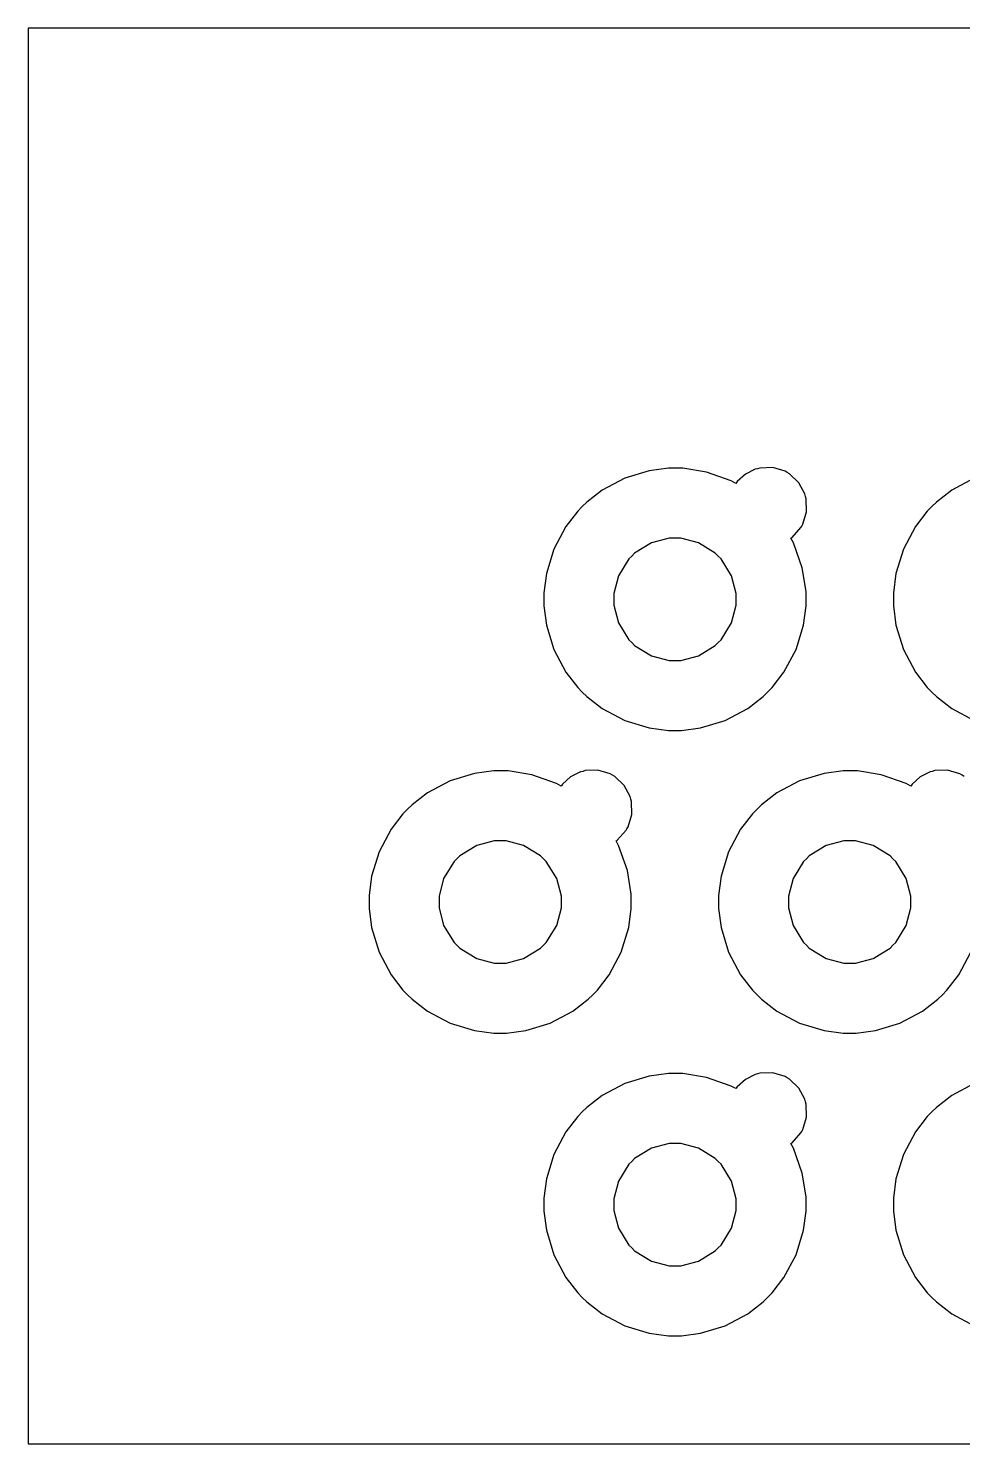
# Model space of a CAD drawing. Extents: x -27 to 273, y -31 to 50.
# Drawn here: x -27 to 26.5, y -31 to 50 of the extents above; entities that cross this region are included whole.
import ezdxf

# ---------------------------------------------------------------- set-up
doc = ezdxf.new("R2010")
doc.units = 0
doc.layers.get('0').update_dxf_attribs({"linetype": 'CONTINUOUS'})

msp = doc.modelspace()

# ---------------------------------------------------------------- linework, layer by layer
at = {"color": 0}
for p, q in [((29.2489, 49.9992), (-26.9999, 49.9992)), ((-26.9999, 49.9992), (-26.9999, 29.7505)), ((-26.9999, 29.7505), (-26.9999, -15.8116)), ((8.52869, 24.6751), (7.12858, 24.2493)), ((9.63249, 24.8199), (8.52869, 24.6751)), ((10.0004, 24.8199), (9.63249, 24.8199)), ((10.451, 24.8199), (10.0004, 24.8199)), ((11.8056, 24.6007), (10.451, 24.8199)), ((13.225, 24.0991), (11.8056, 24.6007)), ((14.0325, 24.4822), (13.5668, 24.0619)), ((14.5976, 24.7647), (14.0325, 24.4822)), ((14.7216, 24.7978), (14.5976, 24.7647)), ((14.8649, 24.8364), (14.7216, 24.7978)), ((15.5966, 24.8557), (14.8649, 24.8364)), ((16.2994, 24.6476), (15.5966, 24.8557)), ((16.429, 24.5718), (16.2994, 24.6476)), ((16.5571, 24.4974), (16.429, 24.5718)), ((17.0877, 23.9944), (16.5571, 24.4974)), ((5.83875, 23.5617), (4.95543, 22.8851)), ((7.12858, 24.2493), (5.83875, 23.5617)), ((13.4924, 23.9586), (13.225, 24.0991)), ((13.5668, 24.0619), (13.4924, 23.9586)), ((17.4377, 23.3509), (17.0877, 23.9944)), ((25.8382, 23.5617), (24.9563, 22.8851)), ((27.1294, 24.2493), (25.8382, 23.5617)), ((4.95543, 22.8851), (4.69635, 22.6246)), ((17.4763, 23.2062), (17.4377, 23.3509)), ((17.5149, 23.0628), (17.4763, 23.2062)), ((17.5328, 22.3311), (17.5149, 23.0628)), ((24.9563, 22.8851), (24.6972, 22.6246)), ((4.4359, 22.3655), (3.75931, 21.4822)), ((4.69635, 22.6246), (4.4359, 22.3655)), ((17.3261, 21.6283), (17.5328, 22.3311)), ((24.4367, 22.3655), (23.7601, 21.4822)), ((24.6972, 22.6246), (24.4367, 22.3655)), ((3.75931, 21.4822), (3.07027, 20.191)), ((16.6991, 20.858), (17.2117, 21.4313)), ((17.2117, 21.4313), (17.2516, 21.4988)), ((17.2516, 21.4988), (17.3261, 21.6283)), ((23.7601, 21.4822), (23.0711, 20.191)), ((8.6596, 20.5548), (7.68946, 19.9595)), ((9.66417, 20.8208), (8.6596, 20.5548)), ((10.0004, 20.8208), (9.66417, 20.8208)), ((10.3339, 20.8208), (10.0004, 20.8208)), ((11.3385, 20.5548), (10.3339, 20.8208)), ((12.31, 19.9595), (11.3385, 20.5548)), ((16.6371, 20.8125), (16.6991, 20.858)), ((16.7776, 20.5466), (16.6371, 20.8125)), ((17.2792, 19.1272), (16.7776, 20.5466)), ((3.07027, 20.191), (2.64445, 18.7909)), ((7.36011, 19.6315), (6.76617, 18.6614)), ((7.52546, 19.7955), (7.36011, 19.6315)), ((7.68946, 19.9595), (7.52546, 19.7955)), ((12.4754, 19.7955), (12.31, 19.9595)), ((12.6394, 19.6315), (12.4754, 19.7955)), ((13.2333, 18.6614), (12.6394, 19.6315)), ((23.0711, 20.191), (22.6453, 18.7909)), ((2.64445, 18.7909), (2.49976, 17.6885)), ((6.76617, 18.6614), (6.50021, 17.6568)), ((13.5006, 17.6568), (13.2333, 18.6614)), ((17.4997, 17.7726), (17.2792, 19.1272)), ((22.6453, 18.7909), (22.5006, 17.6885)), ((2.49976, 17.6885), (2.49976, 17.3206)), ((2.49976, 17.3206), (2.49976, 16.954)), ((6.50021, 17.6568), (6.50021, 17.3206)), ((6.50021, 17.3206), (6.50021, 16.9857)), ((13.5006, 17.3206), (13.5006, 17.6568)), ((13.5006, 16.9857), (13.5006, 17.3206)), ((17.4997, 17.3206), (17.4997, 17.7726)), ((17.4997, 16.954), (17.4997, 17.3206)), ((22.5006, 17.6885), (22.5006, 17.3206)), ((22.5006, 17.3206), (22.5006, 16.954)), ((2.49976, 16.954), (2.64445, 15.8516)), ((6.50021, 16.9857), (6.76617, 15.9811)), ((13.2333, 15.9811), (13.5006, 16.9857)), ((17.3536, 15.8516), (17.4997, 16.954)), ((22.5006, 16.954), (22.6453, 15.8516)), ((2.64445, 15.8516), (3.07027, 14.4515)), ((6.76617, 15.9811), (7.36011, 15.0096)), ((12.6394, 15.0096), (13.2333, 15.9811)), ((16.9278, 14.4515), (17.3536, 15.8516)), ((22.6453, 15.8516), (23.0711, 14.4515)), ((7.36011, 15.0096), (7.52546, 14.8456)), ((7.52546, 14.8456), (7.68946, 14.6816)), ((7.68946, 14.6816), (8.6596, 14.0877)), ((11.3385, 14.0877), (12.31, 14.6816)), ((12.31, 14.6816), (12.4754, 14.8456)), ((12.4754, 14.8456), (12.6394, 15.0096)), ((3.07027, 14.4515), (3.75931, 13.1603)), ((8.6596, 14.0877), (9.66417, 13.8204)), ((9.66417, 13.8204), (10.0004, 13.8204)), ((10.0004, 13.8204), (10.3339, 13.8204)), ((10.3339, 13.8204), (11.3385, 14.0877)), ((16.2388, 13.1603), (16.9278, 14.4515)), ((23.0711, 14.4515), (23.7601, 13.1603)), ((3.75931, 13.1603), (4.4359, 12.2769)), ((15.5622, 12.2769), (16.2388, 13.1603)), ((23.7601, 13.1603), (24.4367, 12.2769)), ((4.4359, 12.2769), (4.69635, 12.0165)), ((15.3031, 12.0165), (15.5622, 12.2769)), ((24.4367, 12.2769), (24.6972, 12.0165)), ((4.69635, 12.0165), (4.95543, 11.7574)), ((4.95543, 11.7574), (5.83875, 11.0808)), ((14.1607, 11.0808), (15.0427, 11.7574)), ((15.0427, 11.7574), (15.3031, 12.0165)), ((24.6972, 12.0165), (24.9563, 11.7574)), ((24.9563, 11.7574), (25.8382, 11.0808)), ((5.83875, 11.0808), (7.12858, 10.3918)), ((12.8695, 10.3918), (14.1607, 11.0808)), ((25.8382, 11.0808), (27.1294, 10.3918)), ((7.12858, 10.3918), (8.52869, 9.96597)), ((8.52869, 9.96597), (9.63249, 9.81989)), ((9.63249, 9.81989), (10.0004, 9.81989)), ((10.0004, 9.81989), (10.367, 9.81989)), ((10.367, 9.81989), (11.4694, 9.96597)), ((11.4694, 9.96597), (12.8695, 10.3918)), ((-1.47037, 7.35598), (-2.87045, 6.93014)), ((-0.36794, 7.50066), (-1.47037, 7.35598)), ((0, 7.50066), (-0.36794, 7.50066)), ((0.45062, 7.50066), (0, 7.50066)), ((1.80523, 7.28017), (0.45062, 7.50066)), ((4.59715, 7.44418), (4.03214, 7.16167)), ((4.72115, 7.47723), (4.59715, 7.44418)), ((4.86449, 7.51583), (4.72115, 7.47723)), ((5.59622, 7.53512), (4.86449, 7.51583)), ((6.29902, 7.32702), (5.59622, 7.53512)), ((6.42856, 7.25124), (6.29902, 7.32702)), ((18.5291, 7.35598), (17.129, 6.93014)), ((19.6315, 7.50066), (18.5291, 7.35598)), ((19.9995, 7.50066), (19.6315, 7.50066)), ((20.4501, 7.50066), (19.9995, 7.50066)), ((21.8047, 7.28017), (20.4501, 7.50066)), ((24.5966, 7.44418), (24.033, 7.16167)), ((24.7206, 7.47723), (24.5966, 7.44418)), ((24.864, 7.51583), (24.7206, 7.47723)), ((25.5971, 7.53512), (24.864, 7.51583)), ((26.2985, 7.32702), (25.5971, 7.53512)), ((26.428, 7.25124), (26.2985, 7.32702)), ((-2.87045, 6.93014), (-4.16168, 6.24113)), ((3.22461, 6.77855), (1.80523, 7.28017)), ((3.49195, 6.63801), (3.22461, 6.77855)), ((3.56637, 6.74137), (3.49195, 6.63801)), ((4.03214, 7.16167), (3.56637, 6.74137)), ((6.55669, 7.17684), (6.42856, 7.25124)), ((7.08865, 6.67385), (6.55669, 7.17684)), ((7.43864, 6.03031), (7.08865, 6.67385)), ((17.129, 6.93014), (15.8378, 6.24113)), ((23.2241, 6.77855), (21.8047, 7.28017)), ((23.4914, 6.63801), (23.2241, 6.77855)), ((23.5658, 6.74137), (23.4914, 6.63801)), ((24.033, 7.16167), (23.5658, 6.74137)), ((26.5562, 7.17684), (26.428, 7.25124)), ((-4.16168, 6.24113), (-5.045, 5.56451)), ((7.47723, 5.8856), (7.43864, 6.03031)), ((7.51583, 5.74227), (7.47723, 5.8856)), ((7.53375, 5.01054), (7.51583, 5.74227)), ((15.8378, 6.24113), (14.9558, 5.56451)), ((-5.56451, 5.045), (-6.24113, 4.16168)), ((-5.30408, 5.30408), (-5.56451, 5.045)), ((-5.045, 5.56451), (-5.30408, 5.30408)), ((7.32564, 4.30773), (7.53375, 5.01054)), ((14.4363, 5.045), (13.7597, 4.16168)), ((14.6968, 5.30408), (14.4363, 5.045)), ((14.9558, 5.56451), (14.6968, 5.30408)), ((-6.24113, 4.16168), (-6.93014, 2.87045)), ((6.69865, 3.53741), (7.21127, 4.11067)), ((7.21127, 4.11067), (7.25124, 4.17823)), ((7.25124, 4.17823), (7.32564, 4.30773)), ((13.7597, 4.16168), (13.0707, 2.87045)), ((-0.33624, 3.50022), (-1.34083, 3.23426)), ((0, 3.50022), (-0.33624, 3.50022)), ((0.33486, 3.50022), (0, 3.50022)), ((1.33945, 3.23426), (0.33486, 3.50022)), ((6.63801, 3.49195), (6.69865, 3.53741)), ((6.77718, 3.22599), (6.63801, 3.49195)), ((19.6646, 3.50022), (18.66, 3.23426)), ((19.9995, 3.50022), (19.6646, 3.50022)), ((20.3343, 3.50022), (19.9995, 3.50022)), ((21.3389, 3.23426), (20.3343, 3.50022)), ((-6.93014, 2.87045), (-7.35598, 1.47037)), ((-2.47496, 2.47496), (-2.63894, 2.31097)), ((-2.31097, 2.63894), (-2.47496, 2.47496)), ((-1.34083, 3.23426), (-2.31097, 2.63894)), ((2.31097, 2.63894), (1.33945, 3.23426)), ((2.47496, 2.47496), (2.31097, 2.63894)), ((2.63894, 2.31097), (2.47496, 2.47496)), ((7.27879, 1.80661), (6.77718, 3.22599)), ((13.0707, 2.87045), (12.6449, 1.47037)), ((17.5245, 2.47496), (17.3605, 2.31097)), ((17.6885, 2.63894), (17.5245, 2.47496)), ((18.66, 3.23426), (17.6885, 2.63894)), ((22.3104, 2.63894), (21.3389, 3.23426)), ((22.4744, 2.47496), (22.3104, 2.63894)), ((22.6384, 2.31097), (22.4744, 2.47496)), ((-2.63894, 2.31097), (-3.23426, 1.34083)), ((3.23288, 1.34083), (2.63894, 2.31097)), ((7.50066, 0.452), (7.27879, 1.80661)), ((17.3605, 2.31097), (16.7666, 1.34083)), ((23.2324, 1.34083), (22.6384, 2.31097)), ((-7.35598, 1.47037), (-7.50066, 0.36794)), ((-3.23426, 1.34083), (-3.50022, 0.33624)), ((3.50022, 0.33624), (3.23288, 1.34083)), ((12.6449, 1.47037), (12.5002, 0.36794)), ((16.7666, 1.34083), (16.5006, 0.33624)), ((23.4997, 0.33624), (23.2324, 1.34083)), ((-7.50066, 0.36794), (-7.50066, 0)), ((-7.50066, 0), (-7.50066, -0.36656)), ((-3.50022, 0.33624), (-3.50022, 0)), ((-3.50022, 0), (-3.50022, -0.33486)), ((3.50022, 0), (3.50022, 0.33624)), ((3.50022, -0.33486), (3.50022, 0)), ((7.50066, 0), (7.50066, 0.452)), ((7.50066, -0.36656), (7.50066, 0)), ((12.5002, 0.36794), (12.5002, 0)), ((12.5002, 0), (12.5002, -0.36656)), ((16.5006, 0.33624), (16.5006, 0)), ((16.5006, 0), (16.5006, -0.33486)), ((23.4997, 0), (23.4997, 0.33624)), ((23.4997, -0.33486), (23.4997, 0)), ((-7.50066, -0.36656), (-7.35598, -1.46899)), ((-3.50022, -0.33486), (-3.23426, -1.33945)), ((3.23288, -1.33945), (3.50022, -0.33486)), ((7.35461, -1.46899), (7.50066, -0.36656)), ((12.5002, -0.36656), (12.6449, -1.46899)), ((16.5006, -0.33486), (16.7666, -1.33945)), ((23.2324, -1.33945), (23.4997, -0.33486)), ((-7.35598, -1.46899), (-6.93014, -2.86907)), ((-3.23426, -1.33945), (-2.63894, -2.31097)), ((2.63894, -2.31097), (3.23288, -1.33945)), ((6.92877, -2.86907), (7.35461, -1.46899)), ((12.6449, -1.46899), (13.0707, -2.86907)), ((16.7666, -1.33945), (17.3605, -2.31097)), ((22.6384, -2.31097), (23.2324, -1.33945)), ((-2.63894, -2.31097), (-2.47496, -2.47496)), ((2.47496, -2.47496), (2.63894, -2.31097)), ((17.3605, -2.31097), (17.5245, -2.47496)), ((22.4744, -2.47496), (22.6384, -2.31097)), ((-6.93014, -2.86907), (-6.24113, -4.16031)), ((-2.47496, -2.47496), (-2.31097, -2.63894)), ((-2.31097, -2.63894), (-1.34083, -3.23288)), ((-1.34083, -3.23288), (-0.33624, -3.50022)), ((0.33486, -3.50022), (1.33945, -3.23288)), ((1.33945, -3.23288), (2.31097, -2.63894)), ((2.31097, -2.63894), (2.47496, -2.47496)), ((6.23976, -4.16031), (6.92877, -2.86907)), ((13.0707, -2.86907), (13.7597, -4.16031)), ((17.5245, -2.47496), (17.6885, -2.63894)), ((17.6885, -2.63894), (18.66, -3.23288)), ((18.66, -3.23288), (19.6646, -3.50022)), ((20.3343, -3.50022), (21.3389, -3.23288)), ((21.3389, -3.23288), (22.3104, -2.63894)), ((22.3104, -2.63894), (22.4744, -2.47496)), ((26.2392, -4.16031), (26.9282, -2.86907)), ((-0.33624, -3.50022), (0, -3.50022)), ((0, -3.50022), (0.33486, -3.50022)), ((19.6646, -3.50022), (19.9995, -3.50022)), ((19.9995, -3.50022), (20.3343, -3.50022)), ((-6.24113, -4.16031), (-5.56451, -5.04363)), ((5.56313, -5.04363), (6.23976, -4.16031)), ((13.7597, -4.16031), (14.4363, -5.04363)), ((25.5626, -5.04363), (26.2392, -4.16031)), ((-5.56451, -5.04363), (-5.30408, -5.30408)), ((-5.30408, -5.30408), (-5.045, -5.56313)), ((-5.045, -5.56313), (-4.16168, -6.23976)), ((4.16031, -6.23976), (5.04363, -5.56313)), ((5.04363, -5.56313), (5.30408, -5.30408)), ((5.30408, -5.30408), (5.56313, -5.04363)), ((14.4363, -5.04363), (14.6968, -5.30408)), ((14.6968, -5.30408), (14.9558, -5.56313)), ((14.9558, -5.56313), (15.8378, -6.23976)), ((24.1598, -6.23976), (25.0431, -5.56313)), ((25.0431, -5.56313), (25.3036, -5.30408)), ((25.3036, -5.30408), (25.5626, -5.04363)), ((-4.16168, -6.23976), (-2.87045, -6.92877)), ((2.86907, -6.92877), (4.16031, -6.23976)), ((15.8378, -6.23976), (17.129, -6.92877)), ((22.8699, -6.92877), (24.1598, -6.23976)), ((-2.87045, -6.92877), (-1.47037, -7.35461)), ((1.46899, -7.35461), (2.86907, -6.92877)), ((17.129, -6.92877), (18.5291, -7.35461)), ((21.4698, -7.35461), (22.8699, -6.92877)), ((-1.47037, -7.35461), (-0.36794, -7.50066)), ((-0.36794, -7.50066), (0, -7.50066)), ((0, -7.50066), (0.36656, -7.50066)), ((0.36656, -7.50066), (1.46899, -7.35461)), ((18.5291, -7.35461), (19.6315, -7.50066)), ((19.6315, -7.50066), (19.9995, -7.50066)), ((19.9995, -7.50066), (20.366, -7.50066)), ((20.366, -7.50066), (21.4698, -7.35461)), ((7.12858, -10.3904), (5.83875, -11.0794)), ((8.52869, -9.9646), (7.12858, -10.3904)), ((9.63249, -9.81989), (8.52869, -9.9646)), ((10.0004, -9.81989), (9.63249, -9.81989)), ((10.451, -9.81989), (10.0004, -9.81989)), ((11.8056, -10.0404), (10.451, -9.81989)), ((13.225, -10.542), (11.8056, -10.0404)), ((14.0325, -10.1589), (13.5668, -10.5792)), ((14.5976, -9.8764), (14.0325, -10.1589)), ((14.7216, -9.84331), (14.5976, -9.8764)), ((14.8649, -9.80475), (14.7216, -9.84331)), ((15.5966, -9.78546), (14.8649, -9.80475)), ((16.2994, -9.99352), (15.5966, -9.78546)), ((16.429, -10.0693), (16.2994, -9.99352)), ((16.5571, -10.1437), (16.429, -10.0693)), ((17.0877, -10.6467), (16.5571, -10.1437)), ((27.1294, -10.3904), (25.8382, -11.0794)), ((5.83875, -11.0794), (4.95543, -11.756)), ((13.4924, -10.6826), (13.225, -10.542)), ((13.5668, -10.5792), (13.4924, -10.6826)), ((17.4377, -11.2903), (17.0877, -10.6467)), ((17.4763, -11.435), (17.4377, -11.2903)), ((25.8382, -11.0794), (24.9563, -11.756)), ((4.69635, -12.0165), (4.4359, -12.2756)), ((4.95543, -11.756), (4.69635, -12.0165)), ((17.5149, -11.5783), (17.4763, -11.435)), ((17.5328, -12.31), (17.5149, -11.5783)), ((24.6972, -12.0165), (24.4367, -12.2756)), ((24.9563, -11.756), (24.6972, -12.0165)), ((4.4359, -12.2756), (3.75931, -13.1589)), ((17.3261, -13.0128), (17.5328, -12.31)), ((24.4367, -12.2756), (23.7601, -13.1589)), ((3.75931, -13.1589), (3.07027, -14.4501)), ((16.6991, -13.7831), (17.2117, -13.2099)), ((17.2117, -13.2099), (17.2516, -13.1423)), ((17.2516, -13.1423), (17.3261, -13.0128)), ((23.7601, -13.1589), (23.0711, -14.4501)), ((3.07027, -14.4501), (2.64445, -15.8502)), ((8.6596, -14.0863), (7.68946, -14.6816)), ((9.66417, -13.8204), (8.6596, -14.0863)), ((10.0004, -13.8204), (9.66417, -13.8204)), ((10.3339, -13.8204), (10.0004, -13.8204)), ((11.3385, -14.0863), (10.3339, -13.8204)), ((12.31, -14.6816), (11.3385, -14.0863)), ((16.6371, -13.8286), (16.6991, -13.7831)), ((16.7776, -14.0946), (16.6371, -13.8286)), ((17.2792, -15.514), (16.7776, -14.0946)), ((23.0711, -14.4501), (22.6453, -15.8502)), ((7.36011, -15.0096), (6.76617, -15.9797)), ((7.52546, -14.8456), (7.36011, -15.0096)), ((7.68946, -14.6816), (7.52546, -14.8456)), ((12.4754, -14.8456), (12.31, -14.6816)), ((12.6394, -15.0096), (12.4754, -14.8456)), ((13.2333, -15.9797), (12.6394, -15.0096)), ((-26.9999, -15.8116), (-26.9999, -31.0003)), ((2.64445, -15.8502), (2.49976, -16.9526)), ((6.76617, -15.9797), (6.50021, -16.9843)), ((13.5006, -16.9843), (13.2333, -15.9797)), ((17.4997, -16.8686), (17.2792, -15.514)), ((22.6453, -15.8502), (22.5006, -16.9526)), ((2.49976, -16.9526), (2.49976, -17.3206)), ((6.50021, -16.9843), (6.50021, -17.3206)), ((13.5006, -17.3206), (13.5006, -16.9843)), ((17.4997, -17.3206), (17.4997, -16.8686)), ((22.5006, -16.9526), (22.5006, -17.3206)), ((2.49976, -17.3206), (2.49976, -17.6871)), ((2.49976, -17.6871), (2.64445, -18.7895)), ((6.50021, -17.3206), (6.50021, -17.6554)), ((6.50021, -17.6554), (6.76617, -18.66)), ((13.2333, -18.66), (13.5006, -17.6554)), ((13.5006, -17.6554), (13.5006, -17.3206)), ((17.3536, -18.7895), (17.4997, -17.6871)), ((17.4997, -17.6871), (17.4997, -17.3206)), ((22.5006, -17.3206), (22.5006, -17.6871)), ((22.5006, -17.6871), (22.6453, -18.7895)), ((2.64445, -18.7895), (3.07027, -20.1896)), ((6.76617, -18.66), (7.36011, -19.6315)), ((12.6394, -19.6315), (13.2333, -18.66)), ((16.9278, -20.1896), (17.3536, -18.7895)), ((22.6453, -18.7895), (23.0711, -20.1896)), ((3.07027, -20.1896), (3.75931, -21.4809)), ((7.36011, -19.6315), (7.52546, -19.7955)), ((7.52546, -19.7955), (7.68946, -19.9595)), ((7.68946, -19.9595), (8.6596, -20.5534)), ((11.3385, -20.5534), (12.31, -19.9595)), ((12.31, -19.9595), (12.4754, -19.7955)), ((12.4754, -19.7955), (12.6394, -19.6315)), ((16.2388, -21.4809), (16.9278, -20.1896)), ((23.0711, -20.1896), (23.7601, -21.4809)), ((8.6596, -20.5534), (9.66417, -20.8208)), ((9.66417, -20.8208), (10.0004, -20.8208)), ((10.0004, -20.8208), (10.3339, -20.8208)), ((10.3339, -20.8208), (11.3385, -20.5534)), ((3.75931, -21.4809), (4.4359, -22.3642)), ((15.5622, -22.3642), (16.2388, -21.4809)), ((23.7601, -21.4809), (24.4367, -22.3642)), ((4.4359, -22.3642), (4.69635, -22.6246)), ((4.69635, -22.6246), (4.95543, -22.8837)), ((15.0427, -22.8837), (15.3031, -22.6246)), ((15.3031, -22.6246), (15.5622, -22.3642)), ((24.4367, -22.3642), (24.6972, -22.6246)), ((24.6972, -22.6246), (24.9563, -22.8837)), ((4.95543, -22.8837), (5.83875, -23.5603)), ((14.1607, -23.5603), (15.0427, -22.8837)), ((24.9563, -22.8837), (25.8382, -23.5603)), ((5.83875, -23.5603), (7.12858, -24.2493)), ((7.12858, -24.2493), (8.52869, -24.6751)), ((11.4694, -24.6751), (12.8695, -24.2493)), ((12.8695, -24.2493), (14.1607, -23.5603)), ((25.8382, -23.5603), (27.1294, -24.2493)), ((8.52869, -24.6751), (9.63249, -24.8212)), ((9.63249, -24.8212), (10.0004, -24.8212)), ((10.0004, -24.8212), (10.367, -24.8212)), ((10.367, -24.8212), (11.4694, -24.6751)), ((-26.9999, -31.0003), (48, -31.0003))]:
    msp.add_line(p, q, dxfattribs=at)

doc.saveas('drawing.dxf')
